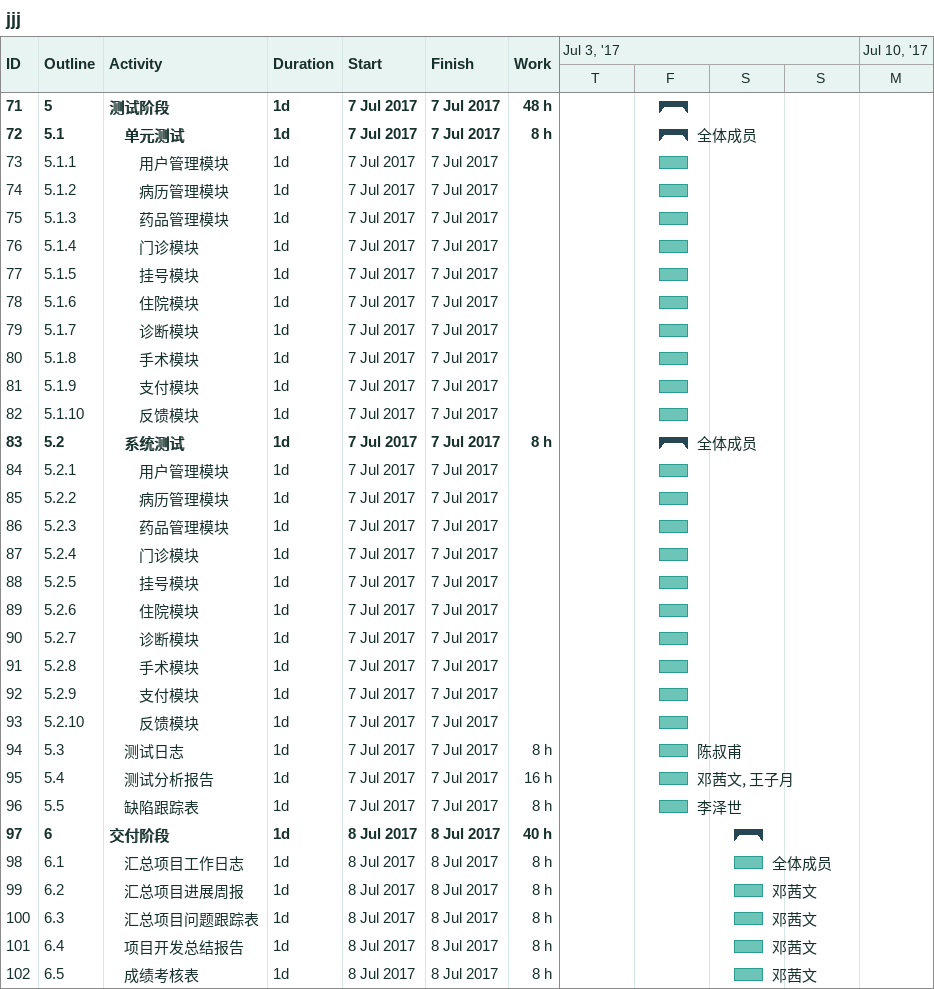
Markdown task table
jjj

| ID | WBS | Task | Duration | Start | Finish | Resources | Work (h) |
|---|---|---|---|---|---|---|---|
| 71 | 5 | **测试阶段** | 1d | 2017-07-07 | 2017-07-07 |  | 48 |
| 72 | 5.1 | **单元测试** | 1d | 2017-07-07 | 2017-07-07 | 全体成员 | 8 |
| 73 | 5.1.1 | 用户管理模块 | 1d | 2017-07-07 | 2017-07-07 |  |  |
| 74 | 5.1.2 | 病历管理模块 | 1d | 2017-07-07 | 2017-07-07 |  |  |
| 75 | 5.1.3 | 药品管理模块 | 1d | 2017-07-07 | 2017-07-07 |  |  |
| 76 | 5.1.4 | 门诊模块 | 1d | 2017-07-07 | 2017-07-07 |  |  |
| 77 | 5.1.5 | 挂号模块 | 1d | 2017-07-07 | 2017-07-07 |  |  |
| 78 | 5.1.6 | 住院模块 | 1d | 2017-07-07 | 2017-07-07 |  |  |
| 79 | 5.1.7 | 诊断模块 | 1d | 2017-07-07 | 2017-07-07 |  |  |
| 80 | 5.1.8 | 手术模块 | 1d | 2017-07-07 | 2017-07-07 |  |  |
| 81 | 5.1.9 | 支付模块 | 1d | 2017-07-07 | 2017-07-07 |  |  |
| 82 | 5.1.10 | 反馈模块 | 1d | 2017-07-07 | 2017-07-07 |  |  |
| 83 | 5.2 | **系统测试** | 1d | 2017-07-07 | 2017-07-07 | 全体成员 | 8 |
| 84 | 5.2.1 | 用户管理模块 | 1d | 2017-07-07 | 2017-07-07 |  |  |
| 85 | 5.2.2 | 病历管理模块 | 1d | 2017-07-07 | 2017-07-07 |  |  |
| 86 | 5.2.3 | 药品管理模块 | 1d | 2017-07-07 | 2017-07-07 |  |  |
| 87 | 5.2.4 | 门诊模块 | 1d | 2017-07-07 | 2017-07-07 |  |  |
| 88 | 5.2.5 | 挂号模块 | 1d | 2017-07-07 | 2017-07-07 |  |  |
| 89 | 5.2.6 | 住院模块 | 1d | 2017-07-07 | 2017-07-07 |  |  |
| 90 | 5.2.7 | 诊断模块 | 1d | 2017-07-07 | 2017-07-07 |  |  |
| 91 | 5.2.8 | 手术模块 | 1d | 2017-07-07 | 2017-07-07 |  |  |
| 92 | 5.2.9 | 支付模块 | 1d | 2017-07-07 | 2017-07-07 |  |  |
| 93 | 5.2.10 | 反馈模块 | 1d | 2017-07-07 | 2017-07-07 |  |  |
| 94 | 5.3 | 测试日志 | 1d | 2017-07-07 | 2017-07-07 | 陈叔甫 | 8 |
| 95 | 5.4 | 测试分析报告 | 1d | 2017-07-07 | 2017-07-07 | 邓茜文, 王子月 | 16 |
| 96 | 5.5 | 缺陷跟踪表 | 1d | 2017-07-07 | 2017-07-07 | 李泽世 | 8 |
| 97 | 6 | **交付阶段** | 1d | 2017-07-08 | 2017-07-08 |  | 40 |
| 98 | 6.1 | 汇总项目工作日志 | 1d | 2017-07-08 | 2017-07-08 | 全体成员 | 8 |
| 99 | 6.2 | 汇总项目进展周报 | 1d | 2017-07-08 | 2017-07-08 | 邓茜文 | 8 |
| 100 | 6.3 | 汇总项目问题跟踪表 | 1d | 2017-07-08 | 2017-07-08 | 邓茜文 | 8 |
| 101 | 6.4 | 项目开发总结报告 | 1d | 2017-07-08 | 2017-07-08 | 邓茜文 | 8 |
| 102 | 6.5 | 成绩考核表 | 1d | 2017-07-08 | 2017-07-08 | 邓茜文 | 8 |
